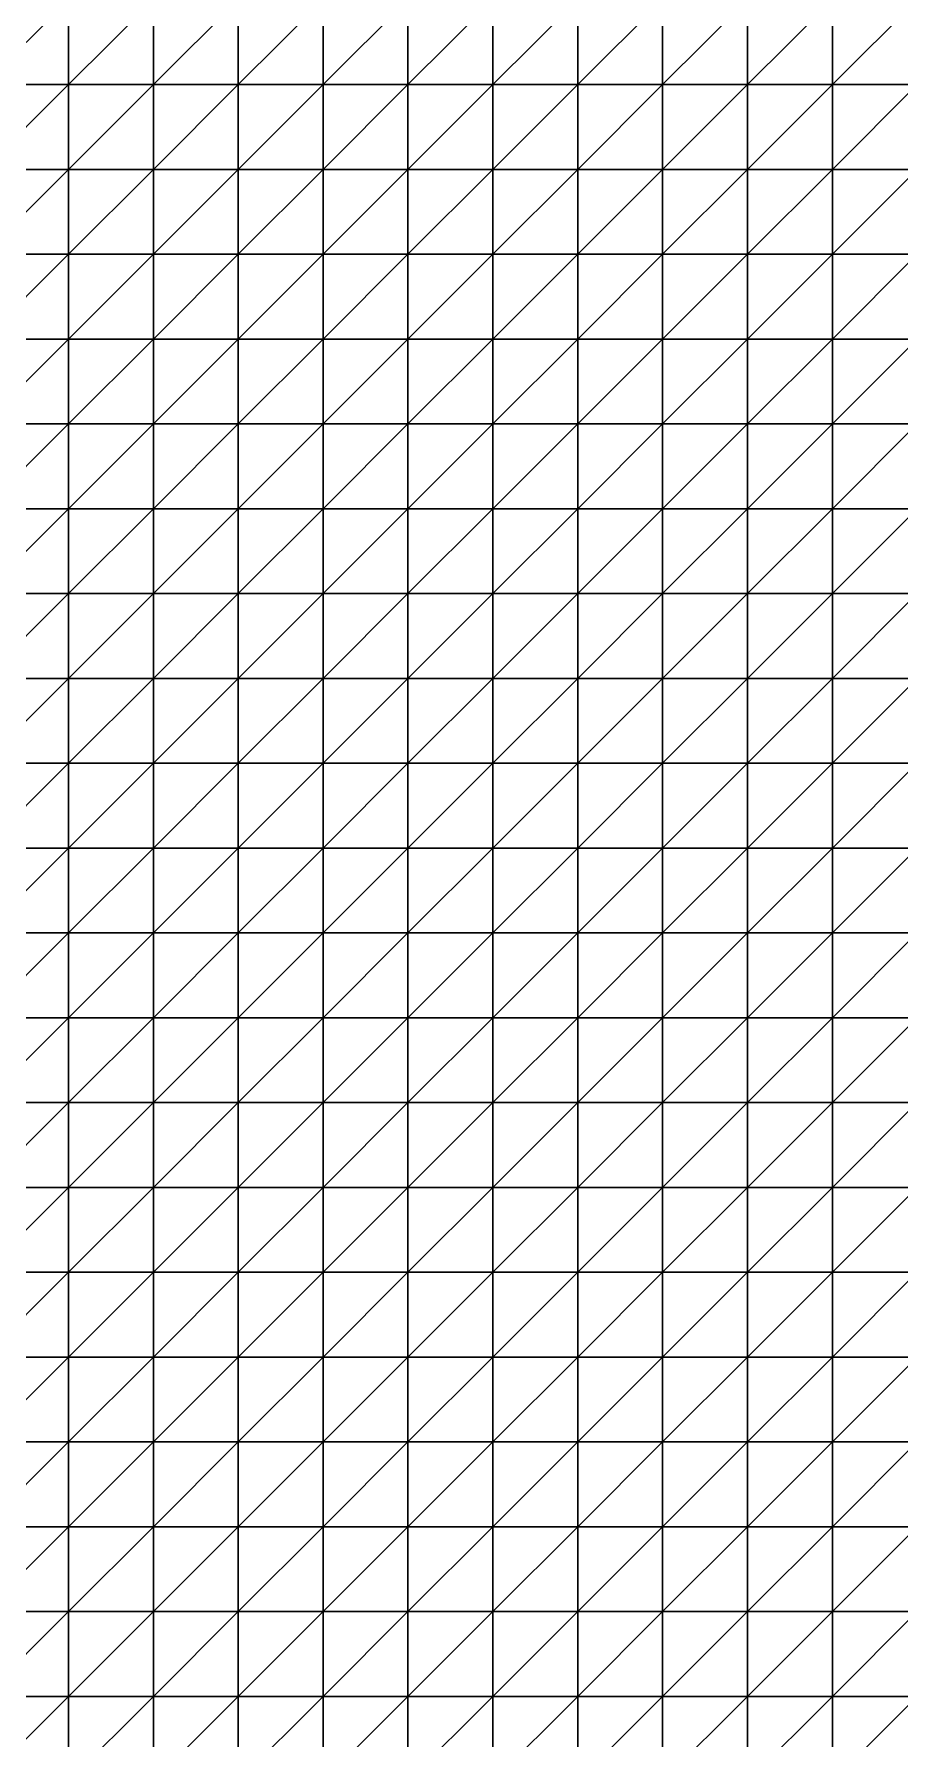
# Model space of a CAD drawing. Header units: metres. Extents: x 351000 to 353000, y 7455000 to 7457000.
# Drawn here: x 352490 to 352745, y 7455988 to 7456490 of the extents above; entities that cross this region are included whole.
import ezdxf

# ---------------------------------------------------------------- set-up
doc = ezdxf.new("R2010")
doc.units = ezdxf.units.M

msp = doc.modelspace()

# ---------------------------------------------------------------- linework, layer by layer
at = {"layer": 'BASE_OF_COVER_BOC'}
for points in [[(352475, 7456475, 1257.51), (352500, 7456475, 1258), (352500, 7456500, 1255.05)], [(352475, 7456475, 1257.51), (352500, 7456500, 1255.05), (352475, 7456500, 1256.1)], [(352500, 7456475, 1258), (352525, 7456475, 1258.22), (352525, 7456500, 1253.5)], [(352500, 7456475, 1258), (352525, 7456500, 1253.5), (352500, 7456500, 1255.05)], [(352525, 7456475, 1258.22), (352550, 7456475, 1258.53), (352550, 7456500, 1252.26)], [(352525, 7456475, 1258.22), (352550, 7456500, 1252.26), (352525, 7456500, 1253.5)], [(352550, 7456475, 1258.53), (352575, 7456475, 1259.5), (352575, 7456500, 1252.16)], [(352550, 7456475, 1258.53), (352575, 7456500, 1252.16), (352550, 7456500, 1252.26)], [(352575, 7456475, 1259.5), (352600, 7456475, 1261.6), (352600, 7456500, 1253.73)], [(352575, 7456475, 1259.5), (352600, 7456500, 1253.73), (352575, 7456500, 1252.16)], [(352600, 7456475, 1261.6), (352625, 7456475, 1264.99), (352625, 7456500, 1256.94)], [(352600, 7456475, 1261.6), (352625, 7456500, 1256.94), (352600, 7456500, 1253.73)], [(352625, 7456475, 1264.99), (352650, 7456475, 1269.29), (352650, 7456500, 1261.24)], [(352625, 7456475, 1264.99), (352650, 7456500, 1261.24), (352625, 7456500, 1256.94)], [(352650, 7456475, 1269.29), (352675, 7456475, 1273.68), (352675, 7456500, 1265.67)], [(352650, 7456475, 1269.29), (352675, 7456500, 1265.67), (352650, 7456500, 1261.24)], [(352675, 7456475, 1273.68), (352700, 7456475, 1277.14), (352700, 7456500, 1269.3)], [(352675, 7456475, 1273.68), (352700, 7456500, 1269.3), (352675, 7456500, 1265.67)], [(352700, 7456475, 1277.14), (352725, 7456475, 1278.83), (352725, 7456500, 1271.47)], [(352700, 7456475, 1277.14), (352725, 7456500, 1271.47), (352700, 7456500, 1269.3)], [(352725, 7456475, 1278.83), (352750, 7456475, 1278.39), (352750, 7456500, 1272.04)], [(352725, 7456475, 1278.83), (352750, 7456500, 1272.04), (352725, 7456500, 1271.47)], [(352475, 7456450, 1260.4), (352500, 7456450, 1262.61), (352500, 7456475, 1258)], [(352475, 7456450, 1260.4), (352500, 7456475, 1258), (352475, 7456475, 1257.51)], [(352500, 7456450, 1262.61), (352525, 7456450, 1264.93), (352525, 7456475, 1258.22)], [(352500, 7456450, 1262.61), (352525, 7456475, 1258.22), (352500, 7456475, 1258)], [(352525, 7456450, 1264.93), (352550, 7456450, 1267.2), (352550, 7456475, 1258.53)], [(352525, 7456450, 1264.93), (352550, 7456475, 1258.53), (352525, 7456475, 1258.22)], [(352550, 7456450, 1267.2), (352575, 7456450, 1269.51), (352575, 7456475, 1259.5)], [(352550, 7456450, 1267.2), (352575, 7456475, 1259.5), (352550, 7456475, 1258.53)], [(352575, 7456450, 1269.51), (352600, 7456450, 1272.08), (352600, 7456475, 1261.6)], [(352575, 7456450, 1269.51), (352600, 7456475, 1261.6), (352575, 7456475, 1259.5)], [(352600, 7456450, 1272.08), (352625, 7456450, 1275.07), (352625, 7456475, 1264.99)], [(352600, 7456450, 1272.08), (352625, 7456475, 1264.99), (352600, 7456475, 1261.6)], [(352625, 7456450, 1275.07), (352650, 7456450, 1278.38), (352650, 7456475, 1269.29)], [(352625, 7456450, 1275.07), (352650, 7456475, 1269.29), (352625, 7456475, 1264.99)], [(352650, 7456450, 1278.38), (352675, 7456450, 1281.5), (352675, 7456475, 1273.68)], [(352650, 7456450, 1278.38), (352675, 7456475, 1273.68), (352650, 7456475, 1269.29)], [(352675, 7456450, 1281.5), (352700, 7456450, 1283.67), (352700, 7456475, 1277.14)], [(352675, 7456450, 1281.5), (352700, 7456475, 1277.14), (352675, 7456475, 1273.68)], [(352700, 7456450, 1283.67), (352725, 7456450, 1284.11), (352725, 7456475, 1278.83)], [(352700, 7456450, 1283.67), (352725, 7456475, 1278.83), (352700, 7456475, 1277.14)], [(352725, 7456450, 1284.11), (352750, 7456450, 1282.35), (352750, 7456475, 1278.39)], [(352725, 7456450, 1284.11), (352750, 7456475, 1278.39), (352725, 7456475, 1278.83)], [(352475, 7456425, 1265.65), (352500, 7456425, 1269.11), (352500, 7456450, 1262.61)], [(352475, 7456425, 1265.65), (352500, 7456450, 1262.61), (352475, 7456450, 1260.4)], [(352500, 7456425, 1269.11), (352525, 7456425, 1273.06), (352525, 7456450, 1264.93)], [(352500, 7456425, 1269.11), (352525, 7456450, 1264.93), (352500, 7456450, 1262.61)], [(352525, 7456425, 1273.06), (352550, 7456425, 1276.94), (352550, 7456450, 1267.2)], [(352525, 7456425, 1273.06), (352550, 7456450, 1267.2), (352525, 7456450, 1264.93)], [(352550, 7456425, 1276.94), (352575, 7456425, 1280.36), (352575, 7456450, 1269.51)], [(352550, 7456425, 1276.94), (352575, 7456450, 1269.51), (352550, 7456450, 1267.2)], [(352575, 7456425, 1280.36), (352600, 7456425, 1283.13), (352600, 7456450, 1272.08)], [(352575, 7456425, 1280.36), (352600, 7456450, 1272.08), (352575, 7456450, 1269.51)], [(352600, 7456425, 1283.13), (352625, 7456425, 1285.3), (352625, 7456450, 1275.07)], [(352600, 7456425, 1283.13), (352625, 7456450, 1275.07), (352600, 7456450, 1272.08)], [(352625, 7456425, 1285.3), (352650, 7456425, 1286.92), (352650, 7456450, 1278.38)], [(352625, 7456425, 1285.3), (352650, 7456450, 1278.38), (352625, 7456450, 1275.07)], [(352650, 7456425, 1286.92), (352675, 7456425, 1287.92), (352675, 7456450, 1281.5)], [(352650, 7456425, 1286.92), (352675, 7456450, 1281.5), (352650, 7456450, 1278.38)], [(352675, 7456425, 1287.92), (352700, 7456425, 1287.96), (352700, 7456450, 1283.67)], [(352675, 7456425, 1287.92), (352700, 7456450, 1283.67), (352675, 7456450, 1281.5)], [(352700, 7456425, 1287.96), (352725, 7456425, 1286.61), (352725, 7456450, 1284.11)], [(352700, 7456425, 1287.96), (352725, 7456450, 1284.11), (352700, 7456450, 1283.67)], [(352725, 7456425, 1286.61), (352750, 7456425, 1283.5), (352750, 7456450, 1282.35)], [(352725, 7456425, 1286.61), (352750, 7456450, 1282.35), (352725, 7456450, 1284.11)], [(352475, 7456400, 1273.09), (352500, 7456400, 1276.89), (352500, 7456425, 1269.11)], [(352475, 7456400, 1273.09), (352500, 7456425, 1269.11), (352475, 7456425, 1265.65)], [(352500, 7456400, 1276.89), (352525, 7456400, 1281.41), (352525, 7456425, 1273.06)], [(352500, 7456400, 1276.89), (352525, 7456425, 1273.06), (352500, 7456425, 1269.11)], [(352525, 7456400, 1281.41), (352550, 7456400, 1285.99), (352550, 7456425, 1276.94)], [(352525, 7456400, 1281.41), (352550, 7456425, 1276.94), (352525, 7456425, 1273.06)], [(352550, 7456400, 1285.99), (352575, 7456400, 1289.9), (352575, 7456425, 1280.36)], [(352550, 7456400, 1285.99), (352575, 7456425, 1280.36), (352550, 7456425, 1276.94)], [(352575, 7456400, 1289.9), (352600, 7456400, 1292.58), (352600, 7456425, 1283.13)], [(352575, 7456400, 1289.9), (352600, 7456425, 1283.13), (352575, 7456425, 1280.36)], [(352600, 7456400, 1292.58), (352625, 7456400, 1293.83), (352625, 7456425, 1285.3)], [(352600, 7456400, 1292.58), (352625, 7456425, 1285.3), (352600, 7456425, 1283.13)], [(352625, 7456400, 1293.83), (352650, 7456400, 1293.71), (352650, 7456425, 1286.92)], [(352625, 7456400, 1293.83), (352650, 7456425, 1286.92), (352625, 7456425, 1285.3)], [(352650, 7456400, 1293.71), (352675, 7456400, 1292.45), (352675, 7456425, 1287.92)], [(352650, 7456400, 1293.71), (352675, 7456425, 1287.92), (352650, 7456425, 1286.92)], [(352675, 7456400, 1292.45), (352700, 7456400, 1290.2), (352700, 7456425, 1287.96)], [(352675, 7456400, 1292.45), (352700, 7456425, 1287.96), (352675, 7456425, 1287.92)], [(352700, 7456400, 1290.2), (352725, 7456400, 1286.98), (352725, 7456425, 1286.61)], [(352700, 7456400, 1290.2), (352725, 7456425, 1286.61), (352700, 7456425, 1287.96)], [(352725, 7456400, 1286.98), (352750, 7456400, 1282.71), (352750, 7456425, 1283.5)], [(352725, 7456400, 1286.98), (352750, 7456425, 1283.5), (352725, 7456425, 1286.61)], [(352475, 7456375, 1281.53), (352500, 7456375, 1284.71), (352500, 7456400, 1276.89)], [(352475, 7456375, 1281.53), (352500, 7456400, 1276.89), (352475, 7456400, 1273.09)], [(352500, 7456375, 1284.71), (352525, 7456375, 1288.62), (352525, 7456400, 1281.41)], [(352500, 7456375, 1284.71), (352525, 7456400, 1281.41), (352500, 7456400, 1276.89)], [(352525, 7456375, 1288.62), (352550, 7456375, 1292.79), (352550, 7456400, 1285.99)], [(352525, 7456375, 1288.62), (352550, 7456400, 1285.99), (352525, 7456400, 1281.41)], [(352550, 7456375, 1292.79), (352575, 7456375, 1296.47), (352575, 7456400, 1289.9)], [(352550, 7456375, 1292.79), (352575, 7456400, 1289.9), (352550, 7456400, 1285.99)], [(352575, 7456375, 1296.47), (352600, 7456375, 1298.88), (352600, 7456400, 1292.58)], [(352575, 7456375, 1296.47), (352600, 7456400, 1292.58), (352575, 7456400, 1289.9)], [(352600, 7456375, 1298.88), (352625, 7456375, 1299.52), (352625, 7456400, 1293.83)], [(352600, 7456375, 1298.88), (352625, 7456400, 1293.83), (352600, 7456400, 1292.58)], [(352625, 7456375, 1299.52), (352650, 7456375, 1298.27), (352650, 7456400, 1293.71)], [(352625, 7456375, 1299.52), (352650, 7456400, 1293.71), (352625, 7456400, 1293.83)], [(352650, 7456375, 1298.27), (352675, 7456375, 1295.42), (352675, 7456400, 1292.45)], [(352650, 7456375, 1298.27), (352675, 7456400, 1292.45), (352650, 7456400, 1293.71)], [(352675, 7456375, 1295.42), (352700, 7456375, 1291.43), (352700, 7456400, 1290.2)], [(352675, 7456375, 1295.42), (352700, 7456400, 1290.2), (352675, 7456400, 1292.45)], [(352700, 7456375, 1291.43), (352725, 7456375, 1286.74), (352725, 7456400, 1286.98)], [(352700, 7456375, 1291.43), (352725, 7456400, 1286.98), (352700, 7456400, 1290.2)], [(352725, 7456375, 1286.74), (352750, 7456375, 1281.61), (352750, 7456400, 1282.71)], [(352725, 7456375, 1286.74), (352750, 7456400, 1282.71), (352725, 7456400, 1286.98)], [(352475, 7456350, 1289.21), (352500, 7456350, 1291.14), (352500, 7456375, 1284.71)], [(352475, 7456350, 1289.21), (352500, 7456375, 1284.71), (352475, 7456375, 1281.53)], [(352500, 7456350, 1291.14), (352525, 7456350, 1293.62), (352525, 7456375, 1288.62)], [(352500, 7456350, 1291.14), (352525, 7456375, 1288.62), (352500, 7456375, 1284.71)], [(352525, 7456350, 1293.62), (352550, 7456350, 1296.59), (352550, 7456375, 1292.79)], [(352525, 7456350, 1293.62), (352550, 7456375, 1292.79), (352525, 7456375, 1288.62)], [(352550, 7456350, 1296.59), (352575, 7456350, 1299.52), (352575, 7456375, 1296.47)], [(352550, 7456350, 1296.59), (352575, 7456375, 1296.47), (352550, 7456375, 1292.79)], [(352575, 7456350, 1299.52), (352600, 7456350, 1301.64), (352600, 7456375, 1298.88)], [(352575, 7456350, 1299.52), (352600, 7456375, 1298.88), (352575, 7456375, 1296.47)], [(352600, 7456350, 1301.64), (352625, 7456350, 1302.22), (352625, 7456375, 1299.52)], [(352600, 7456350, 1301.64), (352625, 7456375, 1299.52), (352600, 7456375, 1298.88)], [(352625, 7456350, 1302.22), (352650, 7456350, 1300.85), (352650, 7456375, 1298.27)], [(352625, 7456350, 1302.22), (352650, 7456375, 1298.27), (352625, 7456375, 1299.52)], [(352650, 7456350, 1300.85), (352675, 7456350, 1297.59), (352675, 7456375, 1295.42)], [(352650, 7456350, 1300.85), (352675, 7456375, 1295.42), (352650, 7456375, 1298.27)], [(352675, 7456350, 1297.59), (352700, 7456350, 1292.91), (352700, 7456375, 1291.43)], [(352675, 7456350, 1297.59), (352700, 7456375, 1291.43), (352675, 7456375, 1295.42)], [(352700, 7456350, 1292.91), (352725, 7456350, 1287.45), (352725, 7456375, 1286.74)], [(352700, 7456350, 1292.91), (352725, 7456375, 1286.74), (352700, 7456375, 1291.43)], [(352725, 7456350, 1287.45), (352750, 7456350, 1281.81), (352750, 7456375, 1281.61)], [(352725, 7456350, 1287.45), (352750, 7456375, 1281.61), (352725, 7456375, 1286.74)], [(352475, 7456325, 1294.53), (352500, 7456325, 1295.16), (352500, 7456350, 1291.14)], [(352475, 7456325, 1294.53), (352500, 7456350, 1291.14), (352475, 7456350, 1289.21)], [(352500, 7456325, 1295.16), (352525, 7456325, 1296.07), (352525, 7456350, 1293.62)], [(352500, 7456325, 1295.16), (352525, 7456350, 1293.62), (352500, 7456350, 1291.14)], [(352525, 7456325, 1296.07), (352550, 7456325, 1297.59), (352550, 7456350, 1296.59)], [(352525, 7456325, 1296.07), (352550, 7456350, 1296.59), (352525, 7456350, 1293.62)], [(352550, 7456325, 1297.59), (352575, 7456325, 1299.62), (352575, 7456350, 1299.52)], [(352550, 7456325, 1297.59), (352575, 7456350, 1299.52), (352550, 7456350, 1296.59)], [(352575, 7456325, 1299.62), (352600, 7456325, 1301.58), (352600, 7456350, 1301.64)], [(352575, 7456325, 1299.62), (352600, 7456350, 1301.64), (352575, 7456350, 1299.52)], [(352600, 7456325, 1301.58), (352625, 7456325, 1302.66), (352625, 7456350, 1302.22)], [(352600, 7456325, 1301.58), (352625, 7456350, 1302.22), (352600, 7456350, 1301.64)], [(352625, 7456325, 1302.66), (352650, 7456325, 1302.13), (352650, 7456350, 1300.85)], [(352625, 7456325, 1302.66), (352650, 7456350, 1300.85), (352625, 7456350, 1302.22)], [(352650, 7456325, 1302.13), (352675, 7456325, 1298.37), (352675, 7456350, 1297.59)], [(352650, 7456325, 1302.13), (352675, 7456350, 1297.59), (352650, 7456350, 1300.85)], [(352675, 7456325, 1298.37), (352700, 7456325, 1293.92), (352700, 7456350, 1292.91)], [(352675, 7456325, 1298.37), (352700, 7456350, 1292.91), (352675, 7456350, 1297.59)], [(352700, 7456325, 1293.92), (352725, 7456325, 1289.05), (352725, 7456350, 1287.45)], [(352700, 7456325, 1293.92), (352725, 7456350, 1287.45), (352700, 7456350, 1292.91)], [(352725, 7456325, 1289.05), (352750, 7456325, 1284.04), (352750, 7456350, 1281.81)], [(352725, 7456325, 1289.05), (352750, 7456350, 1281.81), (352725, 7456350, 1287.45)], [(352475, 7456300, 1296.68), (352500, 7456300, 1296.48), (352500, 7456325, 1295.16)], [(352475, 7456300, 1296.68), (352500, 7456325, 1295.16), (352475, 7456325, 1294.53)], [(352500, 7456300, 1296.48), (352525, 7456300, 1296.3), (352525, 7456325, 1296.07)], [(352500, 7456300, 1296.48), (352525, 7456325, 1296.07), (352500, 7456325, 1295.16)], [(352525, 7456300, 1296.3), (352550, 7456300, 1296.75), (352550, 7456325, 1297.59)], [(352525, 7456300, 1296.3), (352550, 7456325, 1297.59), (352525, 7456325, 1296.07)], [(352550, 7456300, 1296.75), (352575, 7456300, 1298.09), (352575, 7456325, 1299.62)], [(352550, 7456300, 1296.75), (352575, 7456325, 1299.62), (352550, 7456325, 1297.59)], [(352575, 7456300, 1298.09), (352600, 7456300, 1300.05), (352600, 7456325, 1301.58)], [(352575, 7456300, 1298.09), (352600, 7456325, 1301.58), (352575, 7456325, 1299.62)], [(352600, 7456300, 1300.05), (352625, 7456300, 1301.92), (352625, 7456325, 1302.66)], [(352600, 7456300, 1300.05), (352625, 7456325, 1302.66), (352600, 7456325, 1301.58)], [(352625, 7456300, 1301.92), (352650, 7456300, 1302.5), (352650, 7456325, 1302.13)], [(352625, 7456300, 1301.92), (352650, 7456325, 1302.13), (352625, 7456325, 1302.66)], [(352650, 7456300, 1302.5), (352675, 7456300, 1298.68), (352675, 7456325, 1298.37)], [(352650, 7456300, 1302.5), (352675, 7456325, 1298.37), (352650, 7456325, 1302.13)], [(352675, 7456300, 1298.68), (352700, 7456300, 1294.17), (352700, 7456325, 1293.92)], [(352675, 7456300, 1298.68), (352700, 7456325, 1293.92), (352675, 7456325, 1298.37)], [(352700, 7456300, 1294.17), (352725, 7456300, 1289.25), (352725, 7456325, 1289.05)], [(352700, 7456300, 1294.17), (352725, 7456325, 1289.05), (352700, 7456325, 1293.92)], [(352725, 7456300, 1289.25), (352750, 7456300, 1284.2), (352750, 7456325, 1284.04)], [(352725, 7456300, 1289.25), (352750, 7456325, 1284.04), (352725, 7456325, 1289.05)], [(352475, 7456275, 1295.91), (352500, 7456275, 1295.56), (352500, 7456300, 1296.48)], [(352475, 7456275, 1295.91), (352500, 7456300, 1296.48), (352475, 7456300, 1296.68)], [(352500, 7456275, 1295.56), (352525, 7456275, 1295.13), (352525, 7456300, 1296.3)], [(352500, 7456275, 1295.56), (352525, 7456300, 1296.3), (352500, 7456300, 1296.48)], [(352525, 7456275, 1295.13), (352550, 7456275, 1295.22), (352550, 7456300, 1296.75)], [(352525, 7456275, 1295.13), (352550, 7456300, 1296.75), (352525, 7456300, 1296.3)], [(352550, 7456275, 1295.22), (352575, 7456275, 1296.31), (352575, 7456300, 1298.09)], [(352550, 7456275, 1295.22), (352575, 7456300, 1298.09), (352550, 7456300, 1296.75)], [(352575, 7456275, 1296.31), (352600, 7456275, 1298.4), (352600, 7456300, 1300.05)], [(352575, 7456275, 1296.31), (352600, 7456300, 1300.05), (352575, 7456300, 1298.09)], [(352600, 7456275, 1298.4), (352625, 7456275, 1300.98), (352625, 7456300, 1301.92)], [(352600, 7456275, 1298.4), (352625, 7456300, 1301.92), (352600, 7456300, 1300.05)], [(352625, 7456275, 1300.98), (352650, 7456275, 1302.77), (352650, 7456300, 1302.5)], [(352625, 7456275, 1300.98), (352650, 7456300, 1302.5), (352625, 7456300, 1301.92)], [(352650, 7456275, 1302.77), (352675, 7456275, 1299.23), (352675, 7456300, 1298.68)], [(352650, 7456275, 1302.77), (352675, 7456300, 1298.68), (352650, 7456300, 1302.5)], [(352675, 7456275, 1299.23), (352700, 7456275, 1294.97), (352700, 7456300, 1294.17)], [(352675, 7456275, 1299.23), (352700, 7456300, 1294.17), (352675, 7456300, 1298.68)], [(352700, 7456275, 1294.97), (352725, 7456275, 1290.23), (352725, 7456300, 1289.25)], [(352700, 7456275, 1294.97), (352725, 7456300, 1289.25), (352700, 7456300, 1294.17)], [(352725, 7456275, 1290.23), (352750, 7456275, 1285.28), (352750, 7456300, 1284.2)], [(352725, 7456275, 1290.23), (352750, 7456300, 1284.2), (352725, 7456300, 1289.25)], [(352475, 7456250, 1293.33), (352500, 7456250, 1293.34), (352500, 7456275, 1295.56)], [(352475, 7456250, 1293.33), (352500, 7456275, 1295.56), (352475, 7456275, 1295.91)], [(352500, 7456250, 1293.34), (352525, 7456250, 1293.39), (352525, 7456275, 1295.13)], [(352500, 7456250, 1293.34), (352525, 7456275, 1295.13), (352500, 7456275, 1295.56)], [(352525, 7456250, 1293.39), (352550, 7456250, 1293.87), (352550, 7456275, 1295.22)], [(352525, 7456250, 1293.39), (352550, 7456275, 1295.22), (352525, 7456275, 1295.13)], [(352550, 7456250, 1293.87), (352575, 7456250, 1295.16), (352575, 7456275, 1296.31)], [(352550, 7456250, 1293.87), (352575, 7456275, 1296.31), (352550, 7456275, 1295.22)], [(352575, 7456250, 1295.16), (352600, 7456250, 1297.42), (352600, 7456275, 1298.4)], [(352575, 7456250, 1295.16), (352600, 7456275, 1298.4), (352575, 7456275, 1296.31)], [(352600, 7456250, 1297.42), (352625, 7456250, 1300.35), (352625, 7456275, 1300.98)], [(352600, 7456250, 1297.42), (352625, 7456275, 1300.98), (352600, 7456275, 1298.4)], [(352625, 7456250, 1300.35), (352650, 7456250, 1303.21), (352650, 7456275, 1302.77)], [(352625, 7456250, 1300.35), (352650, 7456275, 1302.77), (352625, 7456275, 1300.98)], [(352650, 7456250, 1303.21), (352675, 7456250, 1300.21), (352675, 7456275, 1299.23)], [(352650, 7456250, 1303.21), (352675, 7456275, 1299.23), (352650, 7456275, 1302.77)], [(352675, 7456250, 1300.21), (352700, 7456250, 1296.37), (352700, 7456275, 1294.97)], [(352675, 7456250, 1300.21), (352700, 7456275, 1294.97), (352675, 7456275, 1299.23)], [(352700, 7456250, 1296.37), (352725, 7456250, 1291.93), (352725, 7456275, 1290.23)], [(352700, 7456250, 1296.37), (352725, 7456275, 1290.23), (352700, 7456275, 1294.97)], [(352725, 7456250, 1291.93), (352750, 7456250, 1287.12), (352750, 7456275, 1285.28)], [(352725, 7456250, 1291.93), (352750, 7456275, 1285.28), (352725, 7456275, 1290.23)], [(352475, 7456225, 1290.46), (352500, 7456225, 1290.92), (352500, 7456250, 1293.34)], [(352475, 7456225, 1290.46), (352500, 7456250, 1293.34), (352475, 7456250, 1293.33)], [(352500, 7456225, 1290.92), (352525, 7456225, 1291.79), (352525, 7456250, 1293.39)], [(352500, 7456225, 1290.92), (352525, 7456250, 1293.39), (352500, 7456250, 1293.34)], [(352525, 7456225, 1291.79), (352550, 7456225, 1293.07), (352550, 7456250, 1293.87)], [(352525, 7456225, 1291.79), (352550, 7456250, 1293.87), (352525, 7456250, 1293.39)], [(352550, 7456225, 1293.07), (352575, 7456225, 1294.88), (352575, 7456250, 1295.16)], [(352550, 7456225, 1293.07), (352575, 7456250, 1295.16), (352550, 7456250, 1293.87)], [(352575, 7456225, 1294.88), (352600, 7456225, 1297.28), (352600, 7456250, 1297.42)], [(352575, 7456225, 1294.88), (352600, 7456250, 1297.42), (352575, 7456250, 1295.16)], [(352600, 7456225, 1297.28), (352625, 7456225, 1300.13), (352625, 7456250, 1300.35)], [(352600, 7456225, 1297.28), (352625, 7456250, 1300.35), (352600, 7456250, 1297.42)], [(352625, 7456225, 1300.13), (352650, 7456225, 1302.9), (352650, 7456250, 1303.21)], [(352625, 7456225, 1300.13), (352650, 7456250, 1303.21), (352625, 7456250, 1300.35)], [(352650, 7456225, 1302.9), (352675, 7456225, 1301.52), (352675, 7456250, 1300.21)], [(352650, 7456225, 1302.9), (352675, 7456250, 1300.21), (352650, 7456250, 1303.21)], [(352675, 7456225, 1301.52), (352700, 7456225, 1298.11), (352700, 7456250, 1296.37)], [(352675, 7456225, 1301.52), (352700, 7456250, 1296.37), (352675, 7456250, 1300.21)], [(352700, 7456225, 1298.11), (352725, 7456225, 1293.94), (352725, 7456250, 1291.93)], [(352700, 7456225, 1298.11), (352725, 7456250, 1291.93), (352700, 7456250, 1296.37)], [(352725, 7456225, 1293.94), (352750, 7456225, 1289.23), (352750, 7456250, 1287.12)], [(352725, 7456225, 1293.94), (352750, 7456250, 1287.12), (352725, 7456250, 1291.93)], [(352475, 7456200, 1288.7), (352500, 7456200, 1289.29), (352500, 7456225, 1290.92)], [(352475, 7456200, 1288.7), (352500, 7456225, 1290.92), (352475, 7456225, 1290.46)], [(352500, 7456200, 1289.29), (352525, 7456200, 1290.77), (352525, 7456225, 1291.79)], [(352500, 7456200, 1289.29), (352525, 7456225, 1291.79), (352500, 7456225, 1290.92)], [(352525, 7456200, 1290.77), (352550, 7456200, 1292.84), (352550, 7456225, 1293.07)], [(352525, 7456200, 1290.77), (352550, 7456225, 1293.07), (352525, 7456225, 1291.79)], [(352550, 7456200, 1292.84), (352575, 7456200, 1295.23), (352575, 7456225, 1294.88)], [(352550, 7456200, 1292.84), (352575, 7456225, 1294.88), (352550, 7456225, 1293.07)], [(352575, 7456200, 1295.23), (352600, 7456200, 1297.73), (352600, 7456225, 1297.28)], [(352575, 7456200, 1295.23), (352600, 7456225, 1297.28), (352575, 7456225, 1294.88)], [(352600, 7456200, 1297.73), (352625, 7456200, 1300.15), (352625, 7456225, 1300.13)], [(352600, 7456200, 1297.73), (352625, 7456225, 1300.13), (352600, 7456225, 1297.28)], [(352625, 7456200, 1300.15), (352650, 7456200, 1302.12), (352650, 7456225, 1302.9)], [(352625, 7456200, 1300.15), (352650, 7456225, 1302.9), (352625, 7456225, 1300.13)], [(352650, 7456200, 1302.12), (352675, 7456200, 1302.79), (352675, 7456225, 1301.52)], [(352650, 7456200, 1302.12), (352675, 7456225, 1301.52), (352650, 7456225, 1302.9)], [(352675, 7456200, 1302.79), (352700, 7456200, 1299.67), (352700, 7456225, 1298.11)], [(352675, 7456200, 1302.79), (352700, 7456225, 1298.11), (352675, 7456225, 1301.52)], [(352700, 7456200, 1299.67), (352725, 7456200, 1295.67), (352725, 7456225, 1293.94)], [(352700, 7456200, 1299.67), (352725, 7456225, 1293.94), (352700, 7456225, 1298.11)], [(352725, 7456200, 1295.67), (352750, 7456200, 1290.96), (352750, 7456225, 1289.23)], [(352725, 7456200, 1295.67), (352750, 7456225, 1289.23), (352725, 7456225, 1293.94)], [(352475, 7456175, 1289.04), (352500, 7456175, 1289.2), (352500, 7456200, 1289.29)], [(352475, 7456175, 1289.04), (352500, 7456200, 1289.29), (352475, 7456200, 1288.7)], [(352500, 7456175, 1289.2), (352525, 7456175, 1290.71), (352525, 7456200, 1290.77)], [(352500, 7456175, 1289.2), (352525, 7456200, 1290.77), (352500, 7456200, 1289.29)], [(352525, 7456175, 1290.71), (352550, 7456175, 1293.13), (352550, 7456200, 1292.84)], [(352525, 7456175, 1290.71), (352550, 7456200, 1292.84), (352525, 7456200, 1290.77)], [(352550, 7456175, 1293.13), (352575, 7456175, 1295.86), (352575, 7456200, 1295.23)], [(352550, 7456175, 1293.13), (352575, 7456200, 1295.23), (352550, 7456200, 1292.84)], [(352575, 7456175, 1295.86), (352600, 7456175, 1298.35), (352600, 7456200, 1297.73)], [(352575, 7456175, 1295.86), (352600, 7456200, 1297.73), (352575, 7456200, 1295.23)], [(352600, 7456175, 1298.35), (352625, 7456175, 1300.16), (352625, 7456200, 1300.15)], [(352600, 7456175, 1298.35), (352625, 7456200, 1300.15), (352600, 7456200, 1297.73)], [(352625, 7456175, 1300.16), (352650, 7456175, 1301.18), (352650, 7456200, 1302.12)], [(352625, 7456175, 1300.16), (352650, 7456200, 1302.12), (352625, 7456200, 1300.15)], [(352650, 7456175, 1301.18), (352675, 7456175, 1301.21), (352675, 7456200, 1302.79)], [(352650, 7456175, 1301.18), (352675, 7456200, 1302.79), (352650, 7456200, 1302.12)], [(352675, 7456175, 1301.21), (352700, 7456175, 1300), (352700, 7456200, 1299.67)], [(352675, 7456175, 1301.21), (352700, 7456200, 1299.67), (352675, 7456200, 1302.79)], [(352700, 7456175, 1300), (352725, 7456175, 1296.47), (352725, 7456200, 1295.67)], [(352700, 7456175, 1300), (352725, 7456200, 1295.67), (352700, 7456200, 1299.67)], [(352725, 7456175, 1296.47), (352750, 7456175, 1291.69), (352750, 7456200, 1290.96)], [(352725, 7456175, 1296.47), (352750, 7456200, 1290.96), (352725, 7456200, 1295.67)], [(352475, 7456150, 1291.86), (352500, 7456150, 1291.13), (352500, 7456175, 1289.2)], [(352475, 7456150, 1291.86), (352500, 7456175, 1289.2), (352475, 7456175, 1289.04)], [(352500, 7456150, 1291.13), (352525, 7456150, 1291.95), (352525, 7456175, 1290.71)], [(352500, 7456150, 1291.13), (352525, 7456175, 1290.71), (352500, 7456175, 1289.2)], [(352525, 7456150, 1291.95), (352550, 7456150, 1294.02), (352550, 7456175, 1293.13)], [(352525, 7456150, 1291.95), (352550, 7456175, 1293.13), (352525, 7456175, 1290.71)], [(352550, 7456150, 1294.02), (352575, 7456150, 1296.6), (352575, 7456175, 1295.86)], [(352550, 7456150, 1294.02), (352575, 7456175, 1295.86), (352550, 7456175, 1293.13)], [(352575, 7456150, 1296.6), (352600, 7456150, 1298.82), (352600, 7456175, 1298.35)], [(352575, 7456150, 1296.6), (352600, 7456175, 1298.35), (352575, 7456175, 1295.86)], [(352600, 7456150, 1298.82), (352625, 7456150, 1300.15), (352625, 7456175, 1300.16)], [(352600, 7456150, 1298.82), (352625, 7456175, 1300.16), (352600, 7456175, 1298.35)], [(352625, 7456150, 1300.15), (352650, 7456150, 1300.27), (352650, 7456175, 1301.18)], [(352625, 7456150, 1300.15), (352650, 7456175, 1301.18), (352625, 7456175, 1300.16)], [(352650, 7456150, 1300.27), (352675, 7456150, 1299.11), (352675, 7456175, 1301.21)], [(352650, 7456150, 1300.27), (352675, 7456175, 1301.21), (352650, 7456175, 1301.18)], [(352675, 7456150, 1299.11), (352700, 7456150, 1296.74), (352700, 7456175, 1300)], [(352675, 7456150, 1299.11), (352700, 7456175, 1300), (352675, 7456175, 1301.21)], [(352700, 7456150, 1296.74), (352725, 7456150, 1293.18), (352725, 7456175, 1296.47)], [(352700, 7456150, 1296.74), (352725, 7456175, 1296.47), (352700, 7456175, 1300)], [(352725, 7456150, 1293.18), (352750, 7456150, 1288.43), (352750, 7456175, 1291.69)], [(352725, 7456150, 1293.18), (352750, 7456175, 1291.69), (352725, 7456175, 1296.47)], [(352475, 7456125, 1297), (352500, 7456125, 1295.17), (352500, 7456150, 1291.13)], [(352475, 7456125, 1297), (352500, 7456150, 1291.13), (352475, 7456150, 1291.86)], [(352500, 7456125, 1295.17), (352525, 7456125, 1294.76), (352525, 7456150, 1291.95)], [(352500, 7456125, 1295.17), (352525, 7456150, 1291.95), (352500, 7456150, 1291.13)], [(352525, 7456125, 1294.76), (352550, 7456125, 1295.72), (352550, 7456150, 1294.02)], [(352525, 7456125, 1294.76), (352550, 7456150, 1294.02), (352525, 7456150, 1291.95)], [(352550, 7456125, 1295.72), (352575, 7456125, 1297.43), (352575, 7456150, 1296.6)], [(352550, 7456125, 1295.72), (352575, 7456150, 1296.6), (352550, 7456150, 1294.02)], [(352575, 7456125, 1297.43), (352600, 7456125, 1299.13), (352600, 7456150, 1298.82)], [(352575, 7456125, 1297.43), (352600, 7456150, 1298.82), (352575, 7456150, 1296.6)], [(352600, 7456125, 1299.13), (352625, 7456125, 1299.97), (352625, 7456150, 1300.15)], [(352600, 7456125, 1299.13), (352625, 7456150, 1300.15), (352600, 7456150, 1298.82)], [(352625, 7456125, 1299.97), (352650, 7456125, 1299.4), (352650, 7456150, 1300.27)], [(352625, 7456125, 1299.97), (352650, 7456150, 1300.27), (352625, 7456150, 1300.15)], [(352650, 7456125, 1299.4), (352675, 7456125, 1297.27), (352675, 7456150, 1299.11)], [(352650, 7456125, 1299.4), (352675, 7456150, 1299.11), (352650, 7456150, 1300.27)], [(352675, 7456125, 1297.27), (352700, 7456125, 1293.79), (352700, 7456150, 1296.74)], [(352675, 7456125, 1297.27), (352700, 7456150, 1296.74), (352675, 7456150, 1299.11)], [(352700, 7456125, 1293.79), (352725, 7456125, 1289.3), (352725, 7456150, 1293.18)], [(352700, 7456125, 1293.79), (352725, 7456150, 1293.18), (352700, 7456150, 1296.74)], [(352725, 7456125, 1289.3), (352750, 7456125, 1284.11), (352750, 7456150, 1288.43)], [(352725, 7456125, 1289.3), (352750, 7456150, 1288.43), (352725, 7456150, 1293.18)], [(352475, 7456100, 1303.81), (352500, 7456100, 1301), (352500, 7456125, 1295.17)], [(352475, 7456100, 1303.81), (352500, 7456125, 1295.17), (352475, 7456125, 1297)], [(352500, 7456100, 1301), (352525, 7456100, 1299.05), (352525, 7456125, 1294.76)], [(352500, 7456100, 1301), (352525, 7456125, 1294.76), (352500, 7456125, 1295.17)], [(352525, 7456100, 1299.05), (352550, 7456100, 1298.25), (352550, 7456125, 1295.72)], [(352525, 7456100, 1299.05), (352550, 7456125, 1295.72), (352525, 7456125, 1294.76)], [(352550, 7456100, 1298.25), (352575, 7456100, 1298.51), (352575, 7456125, 1297.43)], [(352550, 7456100, 1298.25), (352575, 7456125, 1297.43), (352550, 7456125, 1295.72)], [(352575, 7456100, 1298.51), (352600, 7456100, 1299.17), (352600, 7456125, 1299.13)], [(352575, 7456100, 1298.51), (352600, 7456125, 1299.13), (352575, 7456125, 1297.43)], [(352600, 7456100, 1299.17), (352625, 7456100, 1299.32), (352625, 7456125, 1299.97)], [(352600, 7456100, 1299.17), (352625, 7456125, 1299.97), (352600, 7456125, 1299.13)], [(352625, 7456100, 1299.32), (352650, 7456100, 1298.2), (352650, 7456125, 1299.4)], [(352625, 7456100, 1299.32), (352650, 7456125, 1299.4), (352625, 7456125, 1299.97)], [(352650, 7456100, 1298.2), (352675, 7456100, 1295.46), (352675, 7456125, 1297.27)], [(352650, 7456100, 1298.2), (352675, 7456125, 1297.27), (352650, 7456125, 1299.4)], [(352675, 7456100, 1295.46), (352700, 7456100, 1291.2), (352700, 7456125, 1293.79)], [(352675, 7456100, 1295.46), (352700, 7456125, 1293.79), (352675, 7456125, 1297.27)], [(352700, 7456100, 1291.2), (352725, 7456100, 1285.88), (352725, 7456125, 1289.3)], [(352700, 7456100, 1291.2), (352725, 7456125, 1289.3), (352700, 7456125, 1293.79)], [(352725, 7456100, 1285.88), (352750, 7456100, 1280.08), (352750, 7456125, 1284.11)], [(352725, 7456100, 1285.88), (352750, 7456125, 1284.11), (352725, 7456125, 1289.3)], [(352475, 7456075, 1311.2), (352500, 7456075, 1307.67), (352500, 7456100, 1301)], [(352475, 7456075, 1311.2), (352500, 7456100, 1301), (352475, 7456100, 1303.81)], [(352500, 7456075, 1307.67), (352525, 7456075, 1304.14), (352525, 7456100, 1299.05)], [(352500, 7456075, 1307.67), (352525, 7456100, 1299.05), (352500, 7456100, 1301)], [(352525, 7456075, 1304.14), (352550, 7456075, 1301.38), (352550, 7456100, 1298.25)], [(352525, 7456075, 1304.14), (352550, 7456100, 1298.25), (352525, 7456100, 1299.05)], [(352550, 7456075, 1301.38), (352575, 7456075, 1299.67), (352575, 7456100, 1298.51)], [(352550, 7456075, 1301.38), (352575, 7456100, 1298.51), (352550, 7456100, 1298.25)], [(352575, 7456075, 1299.67), (352600, 7456075, 1298.7), (352600, 7456100, 1299.17)], [(352575, 7456075, 1299.67), (352600, 7456100, 1299.17), (352575, 7456100, 1298.51)], [(352600, 7456075, 1298.7), (352625, 7456075, 1297.78), (352625, 7456100, 1299.32)], [(352600, 7456075, 1298.7), (352625, 7456100, 1299.32), (352600, 7456100, 1299.17)], [(352625, 7456075, 1297.78), (352650, 7456075, 1296.1), (352650, 7456100, 1298.2)], [(352625, 7456075, 1297.78), (352650, 7456100, 1298.2), (352625, 7456100, 1299.32)], [(352650, 7456075, 1296.1), (352675, 7456075, 1293.05), (352675, 7456100, 1295.46)], [(352650, 7456075, 1296.1), (352675, 7456100, 1295.46), (352650, 7456100, 1298.2)], [(352675, 7456075, 1293.05), (352700, 7456075, 1288.5), (352700, 7456100, 1291.2)], [(352675, 7456075, 1293.05), (352700, 7456100, 1291.2), (352675, 7456100, 1295.46)], [(352700, 7456075, 1288.5), (352725, 7456075, 1282.79), (352725, 7456100, 1285.88)], [(352700, 7456075, 1288.5), (352725, 7456100, 1285.88), (352700, 7456100, 1291.2)], [(352725, 7456075, 1282.79), (352750, 7456075, 1276.56), (352750, 7456100, 1280.08)], [(352725, 7456075, 1282.79), (352750, 7456100, 1280.08), (352725, 7456100, 1285.88)], [(352475, 7456050, 1317.79), (352500, 7456050, 1313.72), (352500, 7456075, 1307.67)], [(352475, 7456050, 1317.79), (352500, 7456075, 1307.67), (352475, 7456075, 1311.2)], [(352500, 7456050, 1313.72), (352525, 7456050, 1308.97), (352525, 7456075, 1304.14)], [(352500, 7456050, 1313.72), (352525, 7456075, 1304.14), (352500, 7456075, 1307.67)], [(352525, 7456050, 1308.97), (352550, 7456050, 1304.32), (352550, 7456075, 1301.38)], [(352525, 7456050, 1308.97), (352550, 7456075, 1301.38), (352525, 7456075, 1304.14)], [(352550, 7456050, 1304.32), (352575, 7456050, 1300.41), (352575, 7456075, 1299.67)], [(352550, 7456050, 1304.32), (352575, 7456075, 1299.67), (352550, 7456075, 1301.38)], [(352575, 7456050, 1300.41), (352600, 7456050, 1297.42), (352600, 7456075, 1298.7)], [(352575, 7456050, 1300.41), (352600, 7456075, 1298.7), (352575, 7456075, 1299.67)], [(352600, 7456050, 1297.42), (352625, 7456050, 1295.05), (352625, 7456075, 1297.78)], [(352600, 7456050, 1297.42), (352625, 7456075, 1297.78), (352600, 7456075, 1298.7)], [(352625, 7456050, 1295.05), (352650, 7456050, 1292.56), (352650, 7456075, 1296.1)], [(352625, 7456050, 1295.05), (352650, 7456075, 1296.1), (352625, 7456075, 1297.78)], [(352650, 7456050, 1292.56), (352675, 7456050, 1287.87), (352675, 7456075, 1293.05)], [(352650, 7456050, 1292.56), (352675, 7456075, 1293.05), (352650, 7456075, 1296.1)], [(352675, 7456050, 1287.87), (352700, 7456050, 1283.4), (352700, 7456075, 1288.5)], [(352675, 7456050, 1287.87), (352700, 7456075, 1288.5), (352675, 7456075, 1293.05)], [(352700, 7456050, 1283.4), (352725, 7456050, 1279.23), (352725, 7456075, 1282.79)], [(352700, 7456050, 1283.4), (352725, 7456075, 1282.79), (352700, 7456075, 1288.5)], [(352725, 7456050, 1279.23), (352750, 7456050, 1273.56), (352750, 7456075, 1276.56)], [(352725, 7456050, 1279.23), (352750, 7456075, 1276.56), (352725, 7456075, 1282.79)], [(352475, 7456025, 1322.16), (352500, 7456025, 1317.77), (352500, 7456050, 1313.72)], [(352475, 7456025, 1322.16), (352500, 7456050, 1313.72), (352475, 7456050, 1317.79)], [(352500, 7456025, 1317.77), (352525, 7456025, 1312.16), (352525, 7456050, 1308.97)], [(352500, 7456025, 1317.77), (352525, 7456050, 1308.97), (352500, 7456050, 1313.72)], [(352525, 7456025, 1312.16), (352550, 7456025, 1306.03), (352550, 7456050, 1304.32)], [(352525, 7456025, 1312.16), (352550, 7456050, 1304.32), (352525, 7456050, 1308.97)], [(352550, 7456025, 1306.03), (352575, 7456025, 1300.18), (352575, 7456050, 1300.41)], [(352550, 7456025, 1306.03), (352575, 7456050, 1300.41), (352550, 7456050, 1304.32)], [(352575, 7456025, 1300.18), (352600, 7456025, 1295.18), (352600, 7456050, 1297.42)], [(352575, 7456025, 1300.18), (352600, 7456050, 1297.42), (352575, 7456050, 1300.41)], [(352600, 7456025, 1295.18), (352625, 7456025, 1291.18), (352625, 7456050, 1295.05)], [(352600, 7456025, 1295.18), (352625, 7456050, 1295.05), (352600, 7456050, 1297.42)], [(352625, 7456025, 1291.18), (352650, 7456025, 1287.8), (352650, 7456050, 1292.56)], [(352625, 7456025, 1291.18), (352650, 7456050, 1292.56), (352625, 7456050, 1295.05)], [(352650, 7456025, 1287.8), (352675, 7456025, 1282.63), (352675, 7456050, 1287.87)], [(352650, 7456025, 1287.8), (352675, 7456050, 1287.87), (352650, 7456050, 1292.56)], [(352675, 7456025, 1282.63), (352700, 7456025, 1278.01), (352700, 7456050, 1283.4)], [(352675, 7456025, 1282.63), (352700, 7456050, 1283.4), (352675, 7456050, 1287.87)], [(352700, 7456025, 1278.01), (352725, 7456025, 1274.02), (352725, 7456050, 1279.23)], [(352700, 7456025, 1278.01), (352725, 7456050, 1279.23), (352700, 7456050, 1283.4)], [(352725, 7456025, 1274.02), (352750, 7456025, 1270.71), (352750, 7456050, 1273.56)], [(352725, 7456025, 1274.02), (352750, 7456050, 1273.56), (352725, 7456050, 1279.23)], [(352475, 7456000, 1323.48), (352500, 7456000, 1318.73), (352500, 7456025, 1317.77)], [(352475, 7456000, 1323.48), (352500, 7456025, 1317.77), (352475, 7456025, 1322.16)], [(352500, 7456000, 1318.73), (352525, 7456000, 1312.68), (352525, 7456025, 1312.16)], [(352500, 7456000, 1318.73), (352525, 7456025, 1312.16), (352500, 7456025, 1317.77)], [(352525, 7456000, 1312.68), (352550, 7456000, 1305.77), (352550, 7456025, 1306.03)], [(352525, 7456000, 1312.68), (352550, 7456025, 1306.03), (352525, 7456025, 1312.16)], [(352550, 7456000, 1305.77), (352575, 7456000, 1298.7), (352575, 7456025, 1300.18)], [(352550, 7456000, 1305.77), (352575, 7456025, 1300.18), (352550, 7456025, 1306.03)], [(352575, 7456000, 1298.7), (352600, 7456000, 1292.2), (352600, 7456025, 1295.18)], [(352575, 7456000, 1298.7), (352600, 7456025, 1295.18), (352575, 7456025, 1300.18)], [(352600, 7456000, 1292.2), (352625, 7456000, 1286.79), (352625, 7456025, 1291.18)], [(352600, 7456000, 1292.2), (352625, 7456025, 1291.18), (352600, 7456025, 1295.18)], [(352625, 7456000, 1286.79), (352650, 7456000, 1282.55), (352650, 7456025, 1287.8)], [(352625, 7456000, 1286.79), (352650, 7456025, 1287.8), (352625, 7456025, 1291.18)], [(352650, 7456000, 1282.55), (352675, 7456000, 1278.19), (352675, 7456025, 1282.63)], [(352650, 7456000, 1282.55), (352675, 7456025, 1282.63), (352650, 7456025, 1287.8)], [(352675, 7456000, 1278.19), (352700, 7456000, 1273.48), (352700, 7456025, 1278.01)], [(352675, 7456000, 1278.19), (352700, 7456025, 1278.01), (352675, 7456025, 1282.63)], [(352700, 7456000, 1273.48), (352725, 7456000, 1269.68), (352725, 7456025, 1274.02)], [(352700, 7456000, 1273.48), (352725, 7456025, 1274.02), (352700, 7456025, 1278.01)], [(352725, 7456000, 1269.68), (352750, 7456000, 1266.82), (352750, 7456025, 1270.71)], [(352725, 7456000, 1269.68), (352750, 7456025, 1270.71), (352725, 7456025, 1274.02)], [(352475, 7455975, 1321.63), (352500, 7455975, 1316.48), (352500, 7456000, 1318.73)], [(352475, 7455975, 1321.63), (352500, 7456000, 1318.73), (352475, 7456000, 1323.48)], [(352500, 7455975, 1316.48), (352525, 7455975, 1310.41), (352525, 7456000, 1312.68)], [(352500, 7455975, 1316.48), (352525, 7456000, 1312.68), (352500, 7456000, 1318.73)], [(352525, 7455975, 1310.41), (352550, 7455975, 1303.55), (352550, 7456000, 1305.77)], [(352525, 7455975, 1310.41), (352550, 7456000, 1305.77), (352525, 7456000, 1312.68)], [(352550, 7455975, 1303.55), (352575, 7455975, 1296.27), (352575, 7456000, 1298.7)], [(352550, 7455975, 1303.55), (352575, 7456000, 1298.7), (352550, 7456000, 1305.77)], [(352575, 7455975, 1296.27), (352600, 7455975, 1289.18), (352600, 7456000, 1292.2)], [(352575, 7455975, 1296.27), (352600, 7456000, 1292.2), (352575, 7456000, 1298.7)], [(352600, 7455975, 1289.18), (352625, 7455975, 1282.92), (352625, 7456000, 1286.79)], [(352600, 7455975, 1289.18), (352625, 7456000, 1286.79), (352600, 7456000, 1292.2)], [(352625, 7455975, 1282.92), (352650, 7455975, 1277.9), (352650, 7456000, 1282.55)], [(352625, 7455975, 1282.92), (352650, 7456000, 1282.55), (352625, 7456000, 1286.79)], [(352650, 7455975, 1277.9), (352675, 7455975, 1274.17), (352675, 7456000, 1278.19)], [(352650, 7455975, 1277.9), (352675, 7456000, 1278.19), (352650, 7456000, 1282.55)], [(352675, 7455975, 1274.17), (352700, 7455975, 1270.33), (352700, 7456000, 1273.48)], [(352675, 7455975, 1274.17), (352700, 7456000, 1273.48), (352675, 7456000, 1278.19)], [(352700, 7455975, 1270.33), (352725, 7455975, 1266.6), (352725, 7456000, 1269.68)], [(352700, 7455975, 1270.33), (352725, 7456000, 1269.68), (352700, 7456000, 1273.48)], [(352725, 7455975, 1266.6), (352750, 7455975, 1263.98), (352750, 7456000, 1266.82)], [(352725, 7455975, 1266.6), (352750, 7456000, 1266.82), (352725, 7456000, 1269.68)]]:
    msp.add_3dface(points, dxfattribs=at)

doc.saveas('drawing.dxf')
